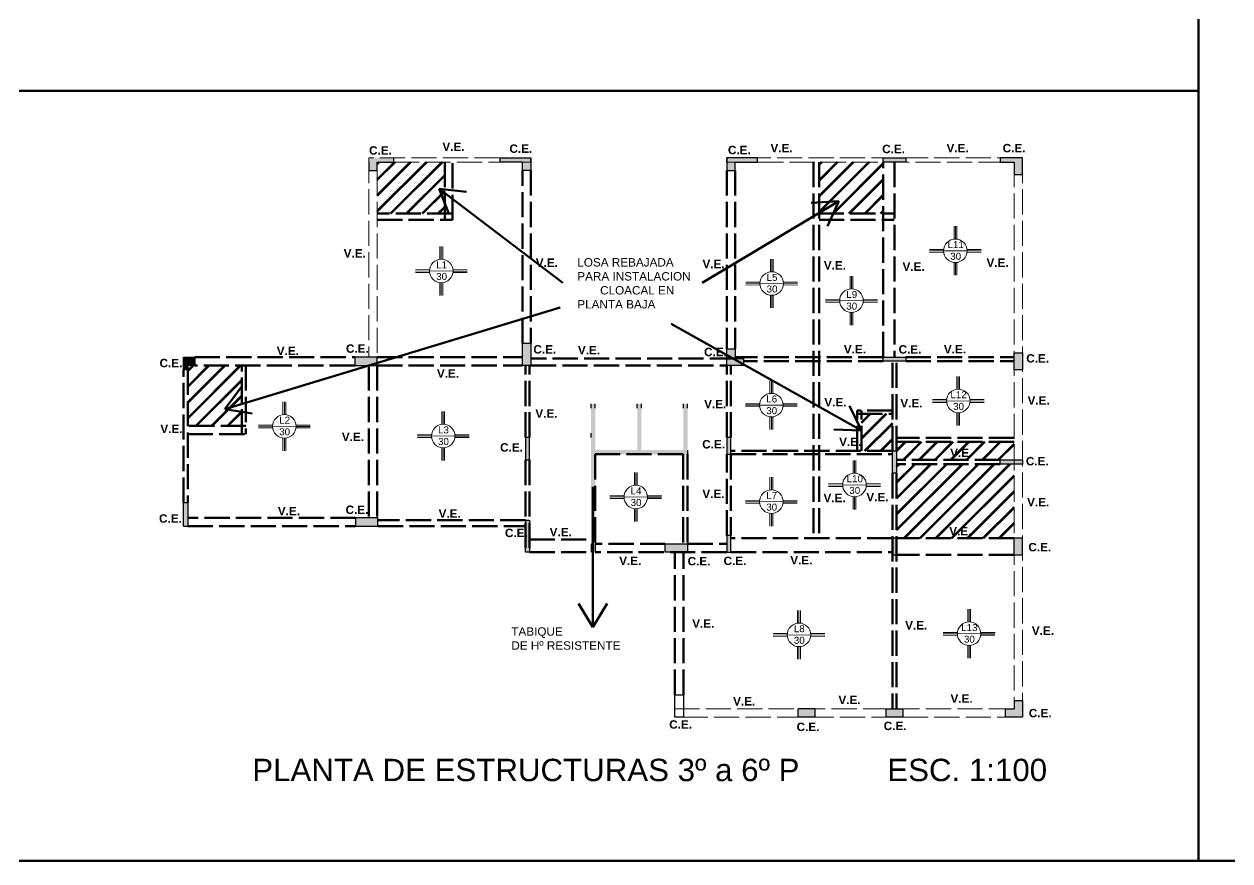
# Model space of a CAD drawing. Header units: metres. Extents: x 42 to 294, y -52 to 32.
# Drawn here: x 167.79 to 210.91, y -51.76 to -21.84 of the extents above; entities that cross this region are included whole.
import ezdxf

# ---------------------------------------------------------------- set-up
doc = ezdxf.new("R2010")
doc.units = ezdxf.units.M
doc.header["$LTSCALE"] = 0.15
doc.linetypes.add('ACAD_ISO02W100', pattern=[15, 12, -3])
doc.linetypes.add('DASHED2', pattern=[9.525, 6.35, -3.175])
doc.layers.get('0').update_dxf_attribs({"lineweight": 20})
for name, color, linetype, lineweight in [('Auxiliar', 4, 'Continuous', 20), ('columnas', 7, 'Continuous', 20), ('RECUADRO', 82, 'Continuous', 50)]:
    doc.layers.add(name, color=color, linetype=linetype, lineweight=lineweight)
doc.layers.add('Hatch', color=8, linetype='Continuous')
doc.styles.add('ARIAL', font='arial.ttf')
doc.styles.get("Standard").update_dxf_attribs({"font": 'arial.ttf', "height": 0.15})
pattern_1 = [(45, (101.27795, 4.35772), (-0.2828427, 0.2828427), []), (45, (101.29795, 4.35772), (-0.2828427, 0.2828427), [])]

msp = doc.modelspace()

# ---------------------------------------------------------------- hatches: boundary and pattern name
at = {"lineweight": 50, "ltscale": 0.5}
h = msp.add_hatch(dxfattribs=at)
h.set_pattern_fill('JIS_LC_20A', color=256, scale=0.02, style=0)
h.set_pattern_definition([(45, (101.30295, 17.38272), (-0.2828427, 0.2828427), []), (45, (101.32295, 17.38272), (-0.2828427, 0.2828427), [])])
h.paths.add_polyline_path([(182.834, -26.768), (180.418, -26.768), (180.418, -28.612), (182.834, -28.612)])
h = msp.add_hatch(dxfattribs=at)
h.set_pattern_fill('JIS_LC_20A', color=256, scale=0.02, style=0)
h.set_pattern_definition(pattern_1)
h.paths.add_polyline_path([(198.518, -26.768), (196.219, -26.768), (196.219, -28.608), (198.518, -28.608)])
h = msp.add_hatch(dxfattribs=at)
h.set_pattern_fill('JIS_LC_20A', color=256, scale=0.02, style=0)
h.set_pattern_definition([(45, (32.33736, 4.35772), (-0.2828427, 0.2828427), []), (45, (32.35736, 4.35772), (-0.2828427, 0.2828427), [])])
h.paths.add_polyline_path([(175.574, -34.043), (173.893, -34.043), (173.693, -34.043), (173.643, -34.043), (173.643, -34.193), (173.643, -36.203), (175.574, -36.203)])
h = msp.add_hatch(dxfattribs=at)
h.set_pattern_fill('JIS_LC_20A', color=256, scale=0.02, style=0)
h.set_pattern_definition(pattern_1)
h.paths.add_polyline_path([(198.843, -35.771), (197.737, -35.771), (197.737, -37.096), (198.843, -37.096)])
h = msp.add_hatch(dxfattribs=at)
h.set_pattern_fill('JIS_LC_20A', color=256, scale=0.02, style=0)
h.set_pattern_definition(pattern_1)
h.paths.add_polyline_path([(198.993, -36.778), (198.993, -37.096), (198.993, -37.418), (202.693, -37.418), (203.193, -37.418), (203.193, -36.778)])
h.paths.add_polyline_path([(198.993, -40.218), (203.193, -40.218), (203.193, -37.568), (202.693, -37.568), (198.993, -37.568), (198.993, -37.896), (198.993, -37.896)])
h.paths.add_polyline_path([(200.835, -37.482), (201.777, -37.482), (201.777, -36.864), (200.835, -36.864)], flags=9)
h.paths.add_polyline_path([(200.802, -40.28), (201.744, -40.28), (201.744, -39.662), (200.802, -39.662)], flags=9)
at = {"layer": 'Hatch'}
for points in [[(181.018, -26.618), (180.118, -26.618), (180.118, -27.068), (180.418, -27.068), (180.418, -26.768), (181.018, -26.768)], [(173.893, -33.743), (173.493, -33.743), (173.493, -34.193), (173.643, -34.193), (173.643, -34.043), (173.693, -34.043), (173.893, -34.043)], [(191.518, -37.068), (191.518, -35.568), (191.518, -35.418), (191.368, -35.418), (191.368, -35.568), (191.368, -37.068), (189.868, -37.068), (189.868, -35.568), (189.868, -35.418), (189.718, -35.418), (189.718, -35.568), (189.718, -37.068), (188.218, -37.068), (188.218, -35.568), (188.218, -35.418), (188.068, -35.418), (188.068, -35.568), (188.068, -36.468), (188.068, -36.618), (188.068, -40.418), (188.068, -40.718), (188.218, -40.718), (188.218, -40.418), (188.218, -37.218), (191.518, -37.218)], [(198.843, -37.896), (198.993, -37.896), (198.993, -37.096), (198.843, -37.096)], [(173.643, -38.943), (173.493, -38.943), (173.493, -39.793), (173.643, -39.793)], [(203.493, -46.617), (203.493, -46.017), (203.193, -46.017), (203.193, -46.317), (202.893, -46.317), (202.893, -46.617)]]:
    msp.add_hatch(color=256, dxfattribs=at).paths.add_polyline_path(points)
at = {"layer": 'Hatch', "ltscale": 0.2}
for points in [[(185.618, -27.068), (185.918, -27.068), (185.918, -26.618), (184.818, -26.618), (184.818, -26.768), (185.618, -26.768)], [(193.218, -26.768), (194.018, -26.768), (194.018, -26.618), (192.918, -26.618), (192.918, -27.068), (193.218, -27.068)], [(199.318, -26.768), (199.318, -26.618), (198.518, -26.618), (198.518, -26.768)], [(203.193, -27.218), (203.493, -27.218), (203.493, -26.618), (202.693, -26.618), (202.693, -26.768), (203.193, -26.768)], [(185.918, -33.243), (185.618, -33.243), (185.618, -34.043), (185.918, -34.043)], [(192.918, -34.043), (193.518, -34.043), (193.518, -33.793), (193.218, -33.793), (193.218, -33.443), (192.918, -33.443)], [(203.493, -33.593), (203.193, -33.593), (203.193, -34.193), (203.493, -34.193)], [(180.418, -33.743), (179.618, -33.743), (179.618, -34.043), (180.418, -34.043)], [(199.318, -33.743), (198.518, -33.743), (198.518, -33.893), (199.318, -33.893)], [(185.868, -36.618), (185.718, -36.618), (185.718, -37.418), (185.868, -37.418)], [(193.068, -36.618), (192.918, -36.618), (192.918, -37.218), (193.068, -37.218)], [(203.493, -37.418), (202.693, -37.418), (202.693, -37.568), (203.493, -37.568)], [(180.443, -39.493), (179.643, -39.493), (179.643, -39.793), (180.443, -39.793)], [(185.868, -39.918), (185.868, -39.568), (185.718, -39.568), (185.718, -39.918), (185.718, -40.718), (185.868, -40.718)], [(191.518, -40.718), (191.518, -40.418), (190.718, -40.418), (190.718, -40.718)], [(193.068, -40.118), (192.918, -40.118), (192.918, -40.718), (193.068, -40.718)], [(198.993, -40.218), (198.843, -40.218), (198.843, -40.818), (198.993, -40.818)], [(203.493, -40.218), (203.193, -40.218), (203.193, -40.818), (203.493, -40.818)], [(196.068, -46.318), (195.843, -46.318), (195.468, -46.318), (195.468, -46.618), (196.068, -46.618)], [(199.218, -46.618), (199.218, -46.318), (198.618, -46.318), (198.618, -46.618)]]:
    msp.add_hatch(color=256, dxfattribs=at).paths.add_polyline_path(points)

# ---------------------------------------------------------------- linework, layer by layer
at = {"lineweight": 50, "ltscale": 0.5}
for p, q in [((187.056, -31.09), (182.632, -27.727)), ((182.632, -27.727), (183.615, -27.832)), ((182.632, -27.727), (182.996, -28.647)), ((196.928, -28.162), (192.039, -31.09)), ((196.928, -28.162), (195.941, -28.221)), ((196.928, -28.162), (196.521, -29.063)), ((186.958, -31.968), (174.968, -35.601)), ((190.935, -32.556), (197.737, -36.373)), ((174.968, -35.601), (175.563, -34.812)), ((174.968, -35.601), (175.944, -35.762)), ((197.737, -36.373), (197.311, -35.481)), ((197.737, -36.373), (196.749, -36.336)), ((188.129, -38.377), (188.129, -43.394)), ((188.129, -43.394), (187.617, -42.548)), ((188.129, -43.394), (188.641, -42.548))]:
    msp.add_line(p, q, dxfattribs=at)
at = {"layer": 'Auxiliar', "linetype": 'ACAD_ISO02W100', "ltscale": 0.5}
for p, q in [((180.118, -26.618), (180.118, -33.743)), ((185.918, -26.618), (180.118, -26.618)), ((203.493, -26.618), (192.918, -26.618)), ((203.493, -26.618), (203.493, -46.617)), ((180.418, -27.068), (180.418, -33.743)), ((181.018, -26.768), (185.918, -26.768)), ((192.918, -26.768), (202.693, -26.768)), ((203.193, -26.768), (203.193, -46.317)), ((203.193, -46.317), (191.068, -46.317)), ((203.493, -46.617), (191.068, -46.617))]:
    msp.add_line(p, q, dxfattribs=at)
at = {"layer": 'Auxiliar', "linetype": 'ACAD_ISO02W100', "lineweight": 50, "ltscale": 0.5}
for p, q in [((182.834, -26.768), (182.834, -28.837)), ((183.109, -28.837), (183.109, -26.768)), ((185.618, -33.243), (185.618, -27.068)), ((185.918, -27.068), (185.918, -33.243)), ((192.918, -27.068), (192.918, -33.443)), ((193.218, -27.068), (193.218, -33.443)), ((196.018, -26.768), (196.018, -40.218)), ((196.219, -26.768), (196.219, -40.218)), ((198.518, -33.743), (198.518, -26.768)), ((198.918, -26.768), (198.918, -33.743)), ((183.109, -28.612), (180.418, -28.612)), ((180.418, -28.837), (183.109, -28.837)), ((196.211, -28.608), (198.903, -28.608)), ((196.219, -28.837), (198.911, -28.837)), ((173.893, -33.743), (179.618, -33.743)), ((179.618, -34.043), (173.893, -34.043)), ((175.574, -36.503), (175.574, -34.043)), ((175.724, -34.043), (175.724, -36.503)), ((180.118, -34.043), (180.118, -39.493)), ((180.418, -33.743), (185.618, -33.743)), ((180.418, -34.043), (185.618, -34.043)), ((180.418, -34.043), (180.418, -39.493)), ((185.718, -36.618), (185.718, -34.043)), ((185.868, -36.618), (185.868, -34.043)), ((193.218, -33.793), (185.918, -33.793)), ((185.918, -34.043), (192.918, -34.043)), ((192.918, -36.618), (192.918, -34.043)), ((193.068, -36.618), (193.068, -34.043)), ((198.518, -33.743), (193.218, -33.743)), ((198.518, -33.893), (193.518, -33.893)), ((198.843, -37.096), (198.843, -33.893)), ((198.993, -37.096), (198.993, -33.893)), ((199.318, -33.743), (203.193, -33.743)), ((199.318, -33.893), (203.193, -33.893)), ((173.493, -38.943), (173.493, -34.193)), ((173.643, -34.193), (173.643, -38.943)), ((198.843, -35.649), (197.587, -35.649)), ((197.587, -37.096), (197.587, -35.649)), ((197.587, -35.771), (198.843, -35.771)), ((197.737, -37.096), (197.737, -35.649)), ((175.724, -36.203), (173.643, -36.203)), ((173.643, -36.503), (175.724, -36.503)), ((203.193, -36.628), (198.993, -36.628)), ((203.193, -36.778), (198.993, -36.778)), ((185.718, -37.418), (185.718, -40.718)), ((185.868, -37.418), (185.868, -40.718)), ((191.356, -37.218), (188.218, -37.218)), ((188.218, -37.218), (188.218, -40.418)), ((191.356, -37.218), (191.356, -40.418)), ((191.518, -37.218), (191.518, -40.418)), ((192.918, -40.118), (192.918, -37.218)), ((198.843, -37.096), (193.068, -37.096)), ((193.068, -37.218), (193.068, -40.118)), ((193.068, -37.218), (198.843, -37.218)), ((202.693, -37.418), (198.993, -37.418)), ((198.843, -37.896), (198.843, -46.318)), ((202.693, -37.568), (198.993, -37.568)), ((198.993, -37.896), (198.993, -46.318)), ((179.643, -39.493), (173.643, -39.493)), ((185.718, -39.568), (180.443, -39.568)), ((173.643, -39.793), (179.643, -39.793)), ((180.443, -39.793), (185.718, -39.793)), ((185.868, -40.263), (188.071, -40.263)), ((190.718, -40.418), (188.218, -40.418)), ((191.518, -40.418), (192.918, -40.418)), ((198.843, -40.218), (193.068, -40.218)), ((203.193, -40.218), (198.993, -40.218)), ((185.868, -40.718), (188.068, -40.718)), ((192.918, -40.718), (188.218, -40.718)), ((191.068, -45.818), (191.068, -40.718)), ((191.368, -45.818), (191.368, -40.718)), ((193.068, -40.718), (198.843, -40.718)), ((203.193, -40.818), (198.993, -40.818))]:
    msp.add_line(p, q, dxfattribs=at)
at = {"layer": 'columnas', "color": 0}
for p, q in [((201.047, -29.067), (201.047, -29.524)), ((201.097, -29.067), (201.097, -29.521)), ((201.147, -29.067), (201.147, -29.524)), ((182.661, -29.789), (182.661, -30.245)), ((182.711, -29.789), (182.711, -30.242)), ((182.761, -29.789), (182.761, -30.245)), ((200.679, -29.894), (200.171, -29.897)), ((201.518, -29.938), (200.171, -29.947)), ((200.679, -29.994), (200.172, -29.997)), ((201.515, -29.894), (202.023, -29.897)), ((201.515, -29.994), (202.022, -29.997)), ((201.518, -29.944), (202.023, -29.947)), ((182.293, -30.616), (181.786, -30.619)), ((183.13, -30.616), (183.637, -30.619)), ((194.478, -30.238), (194.478, -30.694)), ((194.528, -30.238), (194.528, -30.691)), ((194.578, -30.238), (194.578, -30.694)), ((201.047, -30.36), (201.047, -30.816)), ((201.097, -30.363), (201.097, -30.816)), ((201.147, -30.36), (201.147, -30.816)), ((183.132, -30.66), (181.786, -30.669)), ((182.294, -30.716), (181.786, -30.719)), ((183.129, -30.716), (183.637, -30.719)), ((183.132, -30.666), (183.637, -30.669)), ((197.33, -30.848), (197.33, -31.304)), ((197.38, -30.848), (197.38, -31.301)), ((197.43, -30.848), (197.43, -31.304)), ((182.661, -31.082), (182.661, -31.538)), ((182.711, -31.084), (182.711, -31.538)), ((182.761, -31.082), (182.761, -31.538)), ((194.11, -31.064), (193.602, -31.068)), ((194.949, -31.109), (193.603, -31.118)), ((194.111, -31.164), (193.603, -31.168)), ((194.946, -31.164), (195.454, -31.168)), ((194.947, -31.064), (195.454, -31.068)), ((194.949, -31.114), (195.454, -31.118)), ((194.478, -31.53), (194.478, -31.986)), ((194.528, -31.533), (194.528, -31.986)), ((194.578, -31.53), (194.578, -31.986)), ((196.962, -31.675), (196.454, -31.678)), ((197.801, -31.719), (196.454, -31.728)), ((196.962, -31.775), (196.455, -31.778)), ((197.798, -31.675), (198.306, -31.678)), ((197.798, -31.775), (198.305, -31.778)), ((197.801, -31.725), (198.305, -31.728)), ((197.33, -32.14), (197.33, -32.596)), ((197.38, -32.143), (197.38, -32.596)), ((197.43, -32.14), (197.43, -32.596)), ((201.149, -34.435), (201.149, -34.891)), ((201.199, -34.435), (201.199, -34.888)), ((201.249, -34.435), (201.249, -34.891)), ((194.466, -34.587), (194.466, -35.043)), ((194.516, -34.587), (194.516, -35.04)), ((194.566, -34.587), (194.566, -35.043)), ((177.049, -35.345), (177.049, -35.801)), ((177.099, -35.345), (177.099, -35.798)), ((177.149, -35.345), (177.149, -35.801)), ((200.781, -35.261), (200.273, -35.265)), ((201.62, -35.306), (200.273, -35.315)), ((201.617, -35.261), (202.125, -35.265)), ((201.62, -35.311), (202.124, -35.315)), ((182.729, -35.692), (182.729, -36.149)), ((182.779, -35.692), (182.779, -36.146)), ((182.829, -35.692), (182.829, -36.149)), ((194.098, -35.414), (193.59, -35.417)), ((194.937, -35.458), (193.591, -35.467)), ((194.099, -35.514), (193.591, -35.517)), ((194.934, -35.514), (195.442, -35.517)), ((194.935, -35.414), (195.442, -35.417)), ((194.937, -35.464), (195.442, -35.467)), ((200.781, -35.361), (200.274, -35.365)), ((201.149, -35.727), (201.149, -36.183)), ((201.199, -35.73), (201.199, -36.183)), ((201.249, -35.727), (201.249, -36.183)), ((201.617, -35.361), (202.124, -35.365)), ((176.681, -36.171), (176.173, -36.175)), ((177.52, -36.216), (176.174, -36.225)), ((177.517, -36.171), (178.025, -36.175)), ((177.52, -36.221), (178.025, -36.225)), ((194.466, -35.879), (194.466, -36.335)), ((194.516, -35.882), (194.516, -36.335)), ((194.566, -35.879), (194.566, -36.335)), ((176.681, -36.271), (176.174, -36.275)), ((177.049, -36.637), (177.049, -37.093)), ((177.099, -36.64), (177.099, -37.093)), ((177.149, -36.637), (177.149, -37.093)), ((177.517, -36.271), (178.024, -36.275)), ((182.361, -36.519), (181.853, -36.522)), ((183.2, -36.563), (181.854, -36.572)), ((182.361, -36.619), (181.854, -36.622)), ((183.197, -36.519), (183.705, -36.522)), ((183.197, -36.619), (183.704, -36.622)), ((183.2, -36.569), (183.705, -36.572)), ((182.729, -36.985), (182.729, -37.441)), ((182.779, -36.988), (182.779, -37.441)), ((182.829, -36.985), (182.829, -37.441)), ((197.438, -37.439), (197.438, -37.895)), ((197.488, -37.439), (197.488, -37.892)), ((197.538, -37.439), (197.538, -37.895)), ((189.616, -37.872), (189.616, -38.329)), ((189.666, -37.872), (189.666, -38.326)), ((189.716, -37.872), (189.716, -38.329)), ((194.466, -38.037), (194.466, -38.493)), ((194.516, -38.037), (194.516, -38.49)), ((194.566, -38.037), (194.566, -38.493)), ((197.07, -38.265), (196.563, -38.269)), ((197.91, -38.31), (196.563, -38.319)), ((197.071, -38.365), (196.563, -38.369)), ((197.906, -38.365), (198.414, -38.369)), ((197.907, -38.265), (198.414, -38.269)), ((197.91, -38.315), (198.414, -38.319)), ((189.247, -38.699), (188.74, -38.702)), ((190.087, -38.743), (188.74, -38.752)), ((189.248, -38.799), (188.74, -38.802)), ((190.083, -38.799), (190.591, -38.802)), ((190.084, -38.699), (190.592, -38.702)), ((190.087, -38.749), (190.591, -38.752)), ((197.438, -38.731), (197.438, -39.187)), ((197.488, -38.734), (197.488, -39.187)), ((197.538, -38.731), (197.538, -39.187)), ((189.616, -39.165), (189.616, -39.621)), ((189.666, -39.168), (189.666, -39.621)), ((189.716, -39.165), (189.716, -39.621)), ((194.098, -38.863), (193.59, -38.867)), ((194.937, -38.908), (193.591, -38.917)), ((194.099, -38.963), (193.591, -38.967)), ((194.934, -38.963), (195.442, -38.967)), ((194.935, -38.863), (195.442, -38.867)), ((194.937, -38.913), (195.442, -38.917)), ((194.466, -39.329), (194.466, -39.785)), ((194.516, -39.332), (194.516, -39.785)), ((194.566, -39.329), (194.566, -39.785)), ((195.453, -42.801), (195.453, -43.257)), ((195.503, -42.801), (195.503, -43.254)), ((195.553, -42.801), (195.553, -43.257)), ((201.537, -42.76), (201.537, -43.216)), ((201.587, -42.76), (201.587, -43.213)), ((201.637, -42.76), (201.637, -43.216)), ((195.085, -43.627), (194.577, -43.631)), ((195.924, -43.672), (194.577, -43.681)), ((195.085, -43.727), (194.578, -43.731)), ((195.921, -43.627), (196.429, -43.631)), ((195.921, -43.727), (196.428, -43.731)), ((195.924, -43.677), (196.428, -43.681)), ((201.168, -43.586), (200.661, -43.59)), ((202.008, -43.631), (200.661, -43.64)), ((201.169, -43.686), (200.661, -43.69)), ((202.004, -43.686), (202.512, -43.69)), ((202.005, -43.586), (202.513, -43.59)), ((202.008, -43.636), (202.512, -43.64)), ((195.453, -44.093), (195.453, -44.549)), ((195.503, -44.096), (195.503, -44.549)), ((195.553, -44.093), (195.553, -44.549)), ((201.537, -44.052), (201.537, -44.508)), ((201.587, -44.055), (201.587, -44.508)), ((201.637, -44.052), (201.637, -44.508))]:
    msp.add_line(p, q, dxfattribs=at)
for centre in [(201.097, -29.942), (182.711, -30.663), (194.528, -31.112), (197.38, -31.722), (201.199, -35.309), (194.516, -35.461), (177.099, -36.219), (182.779, -36.567), (197.488, -38.313), (189.666, -38.747), (194.516, -38.911), (195.503, -43.675), (201.587, -43.634)]:
    msp.add_circle(centre, 0.421, dxfattribs=at)
at = {"layer": 'Hatch', "ltscale": 0.2}
for p, q in [((181.018, -26.768), (181.018, -26.618)), ((184.818, -26.768), (184.818, -26.618)), ((184.818, -26.618), (185.918, -26.618)), ((185.918, -26.768), (185.918, -26.618)), ((185.918, -26.618), (185.918, -27.068)), ((192.918, -26.768), (192.918, -26.618)), ((192.918, -26.618), (192.918, -27.068)), ((194.018, -26.618), (192.918, -26.618)), ((194.018, -26.768), (194.018, -26.618)), ((198.518, -26.768), (198.518, -26.618)), ((198.518, -26.618), (199.318, -26.618)), ((199.318, -26.618), (199.318, -26.768)), ((203.493, -26.618), (202.693, -26.618)), ((202.693, -26.618), (202.693, -26.768)), ((203.493, -27.218), (203.493, -26.618)), ((180.118, -26.768), (180.118, -27.068)), ((180.418, -27.068), (180.418, -26.768)), ((180.418, -26.768), (181.018, -26.768)), ((185.618, -26.768), (184.818, -26.768)), ((185.618, -27.068), (185.618, -26.768)), ((185.918, -27.068), (185.618, -27.068)), ((192.918, -27.068), (193.218, -27.068)), ((193.218, -27.068), (193.218, -26.768)), ((193.218, -26.768), (194.018, -26.768)), ((199.318, -26.768), (198.518, -26.768)), ((202.693, -26.768), (203.193, -26.768)), ((203.193, -26.768), (203.193, -27.218)), ((203.193, -27.218), (203.493, -27.218)), ((185.618, -33.243), (185.918, -33.243)), ((185.618, -34.043), (185.618, -33.243)), ((185.918, -33.243), (185.918, -34.043)), ((192.918, -34.043), (192.918, -33.443)), ((192.918, -33.443), (193.218, -33.443)), ((193.218, -33.443), (193.218, -33.793)), ((203.193, -33.593), (203.493, -33.593)), ((203.193, -34.193), (203.193, -33.593)), ((203.493, -33.593), (203.493, -34.193)), ((173.493, -33.743), (173.893, -33.743)), ((173.693, -34.043), (173.643, -34.043)), ((173.643, -34.043), (173.643, -34.193)), ((173.893, -34.043), (173.693, -34.043)), ((173.893, -33.743), (173.893, -34.043)), ((180.418, -33.743), (179.618, -33.743)), ((179.618, -33.743), (179.618, -34.043)), ((179.618, -34.043), (180.418, -34.043)), ((179.618, -34.043), (180.418, -34.043)), ((180.418, -34.043), (180.418, -33.743)), ((185.918, -34.043), (185.618, -34.043)), ((193.518, -34.043), (192.918, -34.043)), ((193.218, -33.793), (193.518, -33.793)), ((193.518, -33.793), (193.518, -34.043)), ((198.518, -33.893), (198.518, -33.743)), ((198.518, -33.743), (199.318, -33.743)), ((198.518, -33.743), (199.318, -33.743)), ((199.318, -33.893), (198.518, -33.893)), ((199.318, -33.743), (199.318, -33.893)), ((173.643, -34.193), (173.493, -34.193)), ((203.493, -34.193), (203.193, -34.193)), ((185.868, -36.618), (185.718, -36.618)), ((185.718, -36.618), (185.718, -37.418)), ((185.868, -37.418), (185.868, -36.618)), ((193.068, -36.618), (192.918, -36.618)), ((192.918, -36.618), (192.918, -37.218)), ((193.068, -37.218), (193.068, -36.618)), ((185.718, -37.418), (185.868, -37.418)), ((192.918, -37.218), (193.068, -37.218)), ((198.843, -37.896), (198.843, -37.096)), ((198.843, -37.096), (198.993, -37.096)), ((198.993, -37.096), (198.993, -37.896)), ((202.693, -37.568), (202.693, -37.418)), ((202.693, -37.418), (203.493, -37.418)), ((203.493, -37.418), (203.493, -37.568)), ((198.993, -37.896), (198.843, -37.896)), ((203.493, -37.568), (202.693, -37.568)), ((173.493, -38.943), (173.643, -38.943)), ((173.493, -39.793), (173.493, -38.943)), ((173.643, -38.943), (173.643, -39.793)), ((180.443, -39.493), (179.643, -39.493)), ((179.643, -39.493), (179.643, -39.793)), ((180.443, -39.793), (180.443, -39.493)), ((185.718, -39.568), (185.868, -39.568)), ((185.718, -39.568), (185.718, -39.918)), ((185.868, -39.568), (185.868, -39.918)), ((173.493, -39.793), (173.643, -39.793)), ((179.643, -39.793), (180.443, -39.793)), ((185.718, -40.718), (185.718, -39.918)), ((185.868, -39.918), (185.868, -40.718)), ((190.718, -40.718), (190.718, -40.418)), ((190.718, -40.418), (191.518, -40.418)), ((191.518, -40.418), (191.518, -40.718)), ((193.068, -40.118), (192.918, -40.118)), ((192.918, -40.118), (192.918, -40.718)), ((193.068, -40.718), (193.068, -40.118)), ((193.068, -40.718), (193.068, -40.118)), ((198.993, -40.218), (198.843, -40.218)), ((198.843, -40.218), (198.843, -40.818)), ((198.993, -40.818), (198.993, -40.218)), ((203.493, -40.218), (203.193, -40.218)), ((203.193, -40.818), (203.193, -40.218)), ((203.493, -40.818), (203.493, -40.218)), ((185.868, -40.718), (185.718, -40.718)), ((191.518, -40.718), (190.718, -40.718)), ((192.918, -40.718), (193.068, -40.718)), ((198.843, -40.818), (198.993, -40.818)), ((203.193, -40.818), (203.493, -40.818)), ((203.193, -46.017), (203.493, -46.017)), ((203.493, -46.017), (203.493, -46.617)), ((195.468, -46.618), (195.468, -46.318)), ((196.068, -46.318), (195.468, -46.318)), ((196.068, -46.318), (196.068, -46.618)), ((198.618, -46.618), (198.618, -46.318)), ((198.618, -46.318), (199.218, -46.318)), ((199.218, -46.318), (199.218, -46.618)), ((202.893, -46.617), (202.893, -46.317)), ((202.893, -46.317), (203.193, -46.317)), ((196.068, -46.618), (195.468, -46.618)), ((199.218, -46.618), (198.618, -46.618)), ((203.493, -46.617), (202.893, -46.617))]:
    msp.add_line(p, q, dxfattribs=at)
at = {"layer": 'Hatch'}
for p, q in [((180.118, -27.068), (180.418, -27.068)), ((173.493, -34.193), (173.493, -33.743)), ((188.068, -35.568), (188.068, -35.418)), ((188.218, -35.568), (188.218, -35.418)), ((189.718, -35.568), (189.718, -35.418)), ((189.868, -35.568), (189.868, -35.418)), ((191.368, -35.568), (191.368, -35.418)), ((191.518, -35.568), (191.518, -35.418)), ((188.068, -36.618), (188.068, -36.468)), ((191.518, -37.068), (191.518, -37.218)), ((188.068, -40.418), (188.068, -40.718)), ((188.218, -40.418), (188.218, -40.718)), ((191.068, -46.618), (191.068, -45.818)), ((191.068, -45.818), (191.368, -45.818)), ((191.368, -45.818), (191.368, -46.618)), ((203.193, -46.017), (203.193, -46.317)), ((191.368, -46.618), (191.068, -46.618))]:
    msp.add_line(p, q, dxfattribs=at)
at = {"layer": 'RECUADRO', "ltscale": 0.1}
for p, q in [((209.791, 3.341), (209.791, -51.757)), ((41.791, -24.225), (209.791, -24.225)), ((209.791, -24.225), (41.791, -24.225)), ((83.791, -51.757), (293.791, -51.757)), ((293.791, -51.757), (83.791, -51.757))]:
    msp.add_line(p, q, dxfattribs=at)

# ---------------------------------------------------------------- texts
at = {"linetype": 'DASHED2', "ltscale": 0.1, "char_height": 0.3, "width": 0.78922, "attachment_point": 1}
for s, insert in [('{\\fArial|b1|i0|c0|p34;C.E.}', (180.127, -26.203)), ('{\\fArial|b1|i0|c0|p34;V.E.}', (182.75, -26.071)), ('{\\fArial|b1|i0|c0|p34;C.E.}', (185.148, -26.139)), ('{\\fArial|b1|i0|c0|p34;C.E.}', (192.962, -26.188)), ('{\\fArial|b1|i0|c0|p34;V.E.}', (194.483, -26.118)), ('{\\fArial|b1|i0|c0|p34;C.E.}', (198.478, -26.152)), ('{\\fArial|b1|i0|c0|p34;V.E.}', (200.78, -26.118)), ('{\\fArial|b1|i0|c0|p34;C.E.}', (202.787, -26.12)), ('{\\fArial|b1|i0|c0|p34;V.E.}', (179.22, -29.883)), ('{\\fArial|b1|i0|c0|p34;V.E.}', (186.089, -30.217)), ('{\\fArial|b1|i0|c0|p34;V.E.}', (192.051, -30.264)), ('{\\fArial|b1|i0|c0|p34;V.E.}', (196.391, -30.312)), ('{\\fArial|b1|i0|c0|p34;V.E.}', (199.206, -30.359)), ('{\\fArial|b1|i0|c0|p34;V.E.}', (202.21, -30.217)), ('{\\fArial|b1|i0|c0|p34;V.E.}', (176.826, -33.371)), ('{\\fArial|b1|i0|c0|p34;C.E.}', (179.302, -33.289)), ('{\\fArial|b1|i0|c0|p34;C.E.}', (186.003, -33.316)), ('{\\fArial|b1|i0|c0|p34;V.E.}', (187.597, -33.346)), ('{\\fArial|b1|i0|c0|p34;C.E.}', (192.107, -33.41)), ('{\\fArial|b1|i0|c0|p34;V.E.}', (197.107, -33.314)), ('{\\fArial|b1|i0|c0|p34;C.E.}', (199.066, -33.317)), ('{\\fArial|b1|i0|c0|p34;V.E.}', (200.684, -33.314)), ('{\\fArial|b1|i0|c0|p34;C.E.}', (203.631, -33.638)), ('{\\fArial|b1|i0|c0|p34;C.E.}', (172.635, -33.807)), ('{\\fArial|b1|i0|c0|p34;V.E.}', (182.555, -34.18)), ('{\\fArial|b1|i0|c0|p34;V.E.}', (192.111, -35.274)), ('{\\fArial|b1|i0|c0|p34;V.E.}', (196.41, -35.208)), ('{\\fArial|b1|i0|c0|p34;V.E.}', (199.128, -35.241)), ('{\\fArial|b1|i0|c0|p34;V.E.}', (203.677, -35.142)), ('{\\fArial|b1|i0|c0|p34;V.E.}', (186.075, -35.611)), ('{\\fArial|b1|i0|c0|p34;V.E.}', (172.664, -36.16)), ('{\\fArial|b1|i0|c0|p34;V.E.}', (179.154, -36.446)), ('{\\fArial|b1|i0|c0|p34;V.E.}', (196.94, -36.623)), ('{\\fArial|b1|i0|c0|p34;C.E.}', (184.814, -36.821)), ('{\\fArial|b1|i0|c0|p34;C.E.}', (192.042, -36.71)), ('{\\fArial|b1|i0|c0|p34;V.E.}', (200.91, -37.018)), ('{\\fArial|b1|i0|c0|p34;C.E.}', (203.618, -37.313)), ('{\\fArial|b1|i0|c0|p34;V.E.}', (192.048, -38.483)), ('{\\fArial|b1|i0|c0|p34;V.E.}', (196.38, -38.631)), ('{\\fArial|b1|i0|c0|p34;V.E.}', (197.912, -38.598)), ('{\\fArial|b1|i0|c0|p34;V.E.}', (203.661, -38.779)), ('{\\fArial|b1|i0|c0|p34;V.E.}', (176.865, -39.099)), ('{\\fArial|b1|i0|c0|p34;C.E.}', (179.288, -39.052)), ('{\\fArial|b1|i0|c0|p34;V.E.}', (182.615, -39.188)), ('{\\fArial|b1|i0|c0|p34;C.E.}', (172.616, -39.364)), ('{\\fArial|b1|i0|c0|p34;C.E.}', (184.988, -39.88)), ('{\\fArial|b1|i0|c0|p34;V.E.}', (186.586, -39.85)), ('{\\fArial|b1|i0|c0|p34;V.E.}', (200.877, -39.816)), ('{\\fArial|b1|i0|c0|p34;C.E.}', (203.706, -40.389)), ('{\\fArial|b1|i0|c0|p34;V.E.}', (189.073, -40.879)), ('{\\fArial|b1|i0|c0|p34;C.E.}', (191.521, -40.89)), ('{\\fArial|b1|i0|c0|p34;C.E.}', (192.807, -40.879)), ('{\\fArial|b1|i0|c0|p34;V.E.}', (195.191, -40.857)), ('{\\fArial|b1|i0|c0|p34;V.E.}', (191.684, -43.122)), ('{\\fArial|b1|i0|c0|p34;V.E.}', (199.299, -43.184)), ('{\\fArial|b1|i0|c0|p34;V.E.}', (203.83, -43.375)), ('{\\fArial|b1|i0|c0|p34;V.E.}', (193.146, -45.901)), ('{\\fArial|b1|i0|c0|p34;V.E.}', (196.914, -45.853)), ('{\\fArial|b1|i0|c0|p34;V.E.}', (200.921, -45.805)), ('{\\fArial|b1|i0|c0|p34;C.E.}', (203.723, -46.323)), ('{\\fArial|b1|i0|c0|p34;C.E.}', (190.862, -46.728)), ('{\\fArial|b1|i0|c0|p34;C.E.}', (195.419, -46.815)), ('{\\fArial|b1|i0|c0|p34;C.E.}', (198.533, -46.78))]:
    msp.add_mtext(s, dxfattribs=dict(at, insert=insert))
at = {"linetype": 'ACAD_ISO02W100', "lineweight": 50, "ltscale": 0.5, "char_height": 0.3, "width": 4.31012, "attachment_point": 1}
for s, insert in [('{\\fArial|b0|i0|c0|p34;LOSA REBAJADA PARA INSTALACION          CLOACAL EN PLANTA BAJA}', (187.575, -30.204)), ('{\\fArial|b0|i0|c0|p34;TABIQUE\\PDE Hº RESISTENTE}', (185.215, -43.405))]:
    msp.add_mtext(s, dxfattribs=dict(at, insert=insert))
at = {"layer": 'columnas', "color": 0, "char_height": 0.25, "width": 0.34708, "attachment_point": 1, "style": 'ARIAL'}
for s, insert in [('\\pxqc;L11\\P30 ', (200.933, -29.596)), ('\\pxqc;L1\\P30 ', (182.548, -30.318)), ('\\pxqc;L5\\P30 ', (194.365, -30.766)), ('\\pxqc;L9\\P30 ', (197.216, -31.377)), ('\\pxqc;L6\\P30 ', (194.353, -35.116)), ('\\pxqc;L12\\P30 ', (201.035, -34.963)), ('\\pxqc;L2\\P30 ', (176.935, -35.873)), ('\\pxqc;L3\\P30 ', (182.615, -36.221)), ('\\pxqc;L10\\P30 ', (197.325, -37.967)), ('\\pxqc;L4\\P30 ', (189.502, -38.401)), ('\\pxqc;L7\\P30 ', (194.353, -38.565)), ('\\pxqc;L8\\P30 ', (195.339, -43.329)), ('\\pxqc;L13\\P30 ', (201.423, -43.288))]:
    msp.add_mtext(s, dxfattribs=dict(at, insert=insert))
at = {"layer": 'RECUADRO', "ltscale": 0.1, "insert": (175.951, -48.106), "char_height": 0.8, "width": 28.75642, "attachment_point": 1}
msp.add_mtext('PLANTA DE ESTRUCTURAS 3º a 6º P^I ESC. 1:100', dxfattribs=at)

doc.saveas('drawing.dxf')
